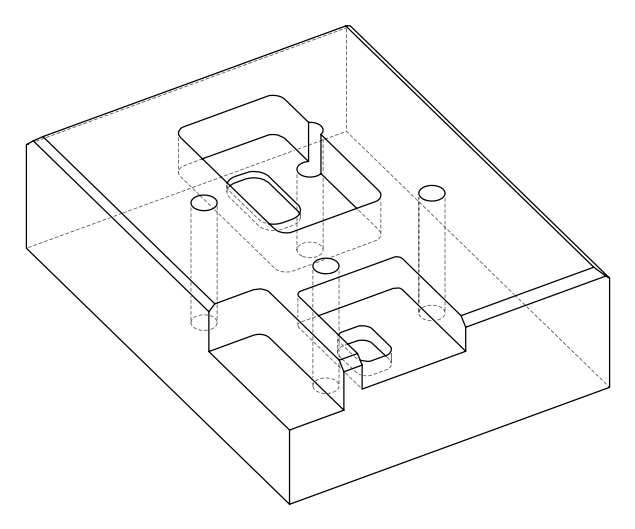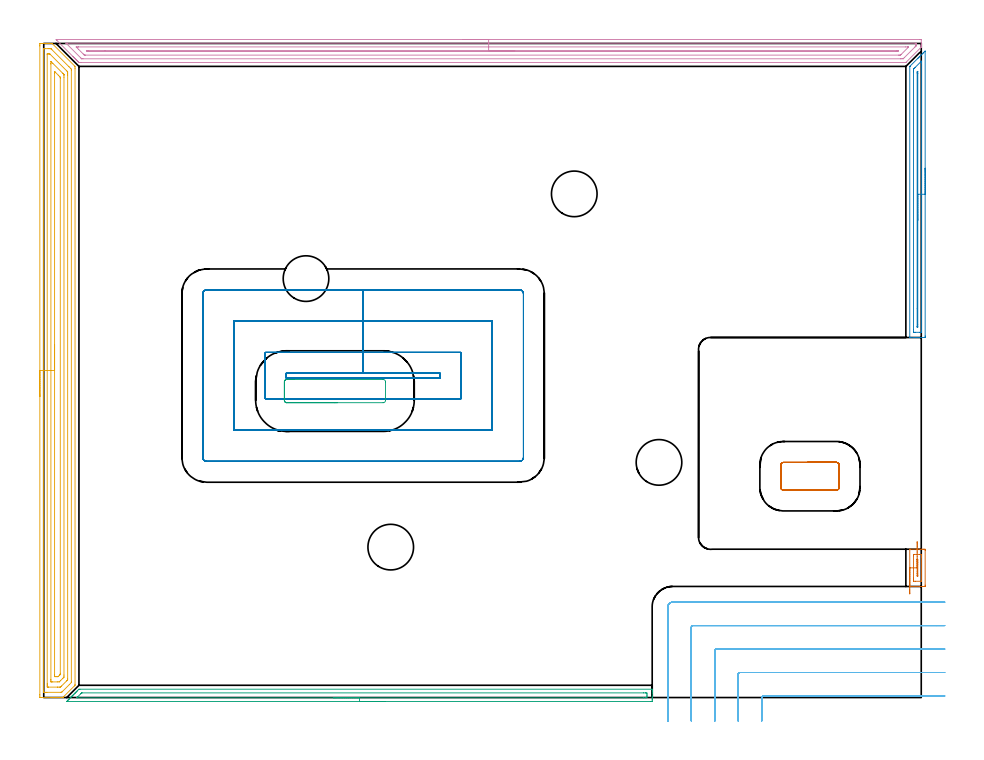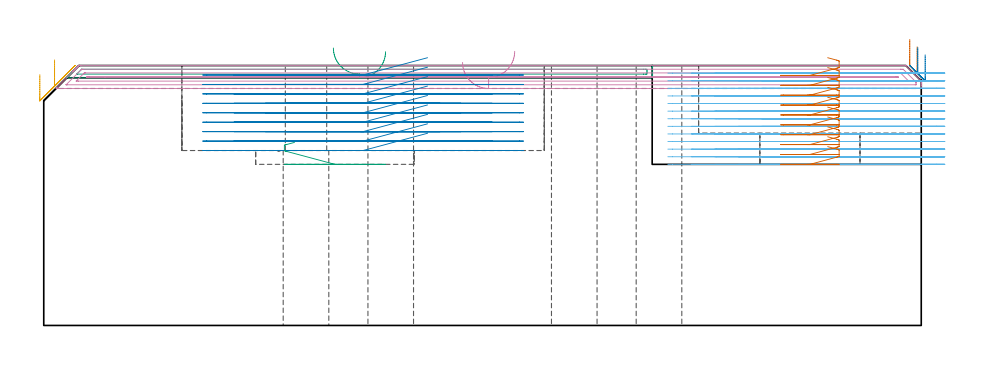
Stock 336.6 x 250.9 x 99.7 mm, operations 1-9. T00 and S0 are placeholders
(PLAN: 26 operations, 17 tool changes, 117.3 min)
(1 AREA_MILL | FG_CHAMFER_SURFACE | UGT0205_001 | 0.49 min | 382 mm3)
(2 AREA_MILL_1 | FG_CHAMFER_SURFACE_1 | UGT0205_001 | 2.72 min | 2026 mm3)
(3 AREA_MILL_2 | FG_CHAMFER_SURFACE_2 | UGT0205_001 | 3.74 min | 2549 mm3)
(4 AREA_MILL_3 | FG_CHAMFER_SURFACE_3 | UGT0205_001 | 10.58 min | 12891 mm3)
(5 AREA_MILL_4 | FG_CHAMFER_SURFACE_4 | UGT0205_001 | 10.17 min | 22418 mm3)
(6 MILL_CORNER_NOTCH_RECTANGULAR | CORNER_NOTCH_RECTANGULAR | NXT0201_011 | Follow Part, ap 3, ae 75% | 16.78 min | 166056 mm3)
(7 MILL_RECTANGULAR_POCKET | POCKET_RECTANGULAR_STRAIGHT | NXT0201_012 | Follow Part, ap 4, ae 75% | 2.37 min | 36091 mm3)
(8 MILL_RECTANGULAR_POCKET_1 | POCKET_RECTANGULAR_STRAIGHT_1 | NXT0201_012 | Follow Part, ap 4, ae 75% | 18.9 min | 368152 mm3)
(9 MILL_RECTANGULAR_POCKET_2 | POCKET_RECTANGULAR_STRAIGHT_2 | UGT0201_105 | Follow Part, ap 5.5, ae 75% | 0.33 min | 9317 mm3)
(10 MILL_SLOT | SLOT_PARTIAL_RECTANGULAR | NXT0201_009 | Follow Part, ap 2, ae 75% | 47.12 min | 154656 mm3)
(11 SPOT_DRILL | STEP1HOLE | NXT0321_9005460120000 | 0.05 min | 165 mm3)
(12 SPOT_DRILL_1 | STEP1HOLE_1 | NXT0321_9005460120000 | 0.05 min | 189 mm3)
(13 SPOT_DRILL_2 | STEP1HOLE_2 | NXT0321_9005460120000 | 0.05 min | 133 mm3)
(14 SPOT_DRILL_3 | STEP1HOLE_3 | NXT0321_9005460120000 | 0.05 min | 37 mm3)
(15 DRILL_BLIND_HOLE_INTO_CENTER | STEP1HOLE | UGT0301_191 | 0.05 min | 265 mm3)
(16 GUN_DRILL_THROUGH_HOLE | STEP1HOLE | UGT0307_003 | 0.5 min | 3477 mm3)
(17 SPADE_DRILL_TO_ENLARGE_THROUGH_HOLE | STEP1HOLE | UGT0306_008 | 0.43 min | 20030 mm3)
(18 DRILL_BLIND_HOLE_INTO_CENTER_1 | STEP1HOLE_1 | UGT0301_191 | 0.05 min | 264 mm3)
(19 GUN_DRILL_THROUGH_HOLE_1 | STEP1HOLE_1 | UGT0307_003 | 0.5 min | 3454 mm3)
(20 SPADE_DRILL_TO_ENLARGE_THROUGH_HOLE_1 | STEP1HOLE_1 | UGT0306_008 | 0.43 min | 20049 mm3)
(21 DRILL_BLIND_HOLE_INTO_CENTER_2 | STEP1HOLE_2 | UGT0301_191 | 0.05 min | 276 mm3)
(22 GUN_DRILL_THROUGH_HOLE_2 | STEP1HOLE_2 | UGT0307_003 | 0.5 min | 3478 mm3)
(23 SPADE_DRILL_TO_ENLARGE_THROUGH_HOLE_2 | STEP1HOLE_2 | UGT0306_008 | 0.43 min | 20002 mm3)
(24 DRILL_BLIND_HOLE_INTO_CENTER_3 | STEP1HOLE_3 | UGT0301_191 | 0.05 min | 0 mm3)
(25 GUN_DRILL_THROUGH_HOLE_3 | STEP1HOLE_3 | UGT0307_003 | 0.5 min | 2575 mm3)
(26 SPADE_DRILL_TO_ENLARGE_THROUGH_HOLE_3 | STEP1HOLE_3 | UGT0306_008 | 0.43 min | 15399 mm3)
(TOOL UGT0205_001 | Chamfer Mill 20 x 3 x 45 deg. | D20 FL50 Z2)
(TOOL NXT0201_011 | ENDMILL 12mm [2P460-1200-NA 1630] | D12 FL38 Z6)
(TOOL NXT0201_012 | ENDMILL 16mm [2P460-1600-NA 1630] | D16 FL38 Z6)
(TOOL UGT0201_105 | End Mill 22 mm | D22 FL25 Z2)
(TOOL NXT0201_009 | ENDMILL 8mm [2P460-0800-NA 1630] | D8 FL26 Z6)
(TOOL NXT0321_9005460120000 | NC Spot Drill, 142deg, 12mm, Carbide, Uncoated | D12 PA142 FL30 Z2)
(TOOL UGT0301_191 | Twist Drill 7.1 mm | D7.1 PA118 FL66 Z2)
(TOOL UGT0307_003 | Gun Drill 7 mm | D7 PA130 FL24 Z1)
(TOOL UGT0306_008 | Spade Drill 17.5mm | D17.5 PA132 FL10 Z2)
(OP 1 AREA_MILL)
G17 G21 G94 G90
T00 M6
G54
G17 G0 G90 X332.2 Y39.75 S1061 M3
G43 Z109.7 H0
G94 G1 Y39.788 Z108.828 F250.
Y39.902 Z107.963
Y40.091 Z107.112
Y40.353 Z106.28
Y40.687 Z105.474
Y41.09 Z104.7
Y41.558 Z103.964
Y42.09 Z103.272
Y42.679 Z102.629
Y43.322 Z102.039
Y44.014 Z101.508
Y44.75 Z101.04
Y45.524 Z100.637
Y46.33 Z100.303
Y47.162 Z100.041
Y48.014 Z99.852
Y48.878 Z99.738
Y49.75 Z99.7
Y56.834
X332.204 Y56.89 Z99.691
X332.298 Y56.9 Z99.6
X336.153 Z95.746
X336.896 Z94.998
X337.397 Z94.497
X337.769 Y56.896 Z94.126
X338.091 Y56.89 Z93.804
X338.096 Y56.723 Z93.801
X338.099 Y56.391
Y43.109
X338.096 Y42.777
X338.091 Y42.61 Z93.804
X337.769 Y42.6 Z94.126
X337.397 Z94.497
X336.896 Z94.998
X336.152 Z95.746
X336.023 Z95.875
X332.298 Z99.6
X332.204 Y42.61 Z99.691
X332.2 Y42.666 Z99.7
Y49.75
X333.614 Z98.286
Y54.407
X333.615 Y54.62 Z98.285
X333.616 Y54.788 Z98.284
X333.619 Y54.871 Z98.281
X333.62 Y54.885 Z98.28
X333.648 Y54.89 Z98.252
X333.726 Y54.894 Z98.174
X334.002 Y54.899 Z97.898
X336.023 Y54.9 Z95.877
X336.623 Y54.897 Z95.277
X336.664 Y54.89 Z95.236
X336.679 Y54.885 Z95.221
X336.681 Y54.838 Z95.219
X336.684 Y54.62 Z95.216
X336.686 Y53.948 Z95.214
Y53.735
X336.685 Y44.88 Z95.215
X336.684 Y44.712 Z95.216
X336.681 Y44.629 Z95.219
X336.68 Y44.615 Z95.22
X336.652 Y44.61 Z95.248
X336.574 Y44.606 Z95.326
X336.298 Y44.601 Z95.602
X334.277 Z97.623
X333.677 Y44.603 Z98.223
X333.636 Y44.61 Z98.264
X333.621 Y44.615 Z98.279
X333.619 Y44.662 Z98.281
X333.616 Y44.88 Z98.284
X333.614 Y45.552 Z98.286
Y45.765
Y49.75
X335.028 Z96.872
X335.029 Y52.087 Z96.871
X335.031 Y52.849 Z96.869
X335.033 Y52.879 Z96.867
X335.034 Y52.887 Z96.866
X335.051 Y52.891 Z96.849
X335.102 Y52.898 Z96.798
X335.15 Y52.897 Z96.75
X335.199 Y52.892 Z96.701
X335.265 Y52.881 Z96.635
X335.267 Y52.849 Z96.633
X335.269 Y52.728 Z96.631
X335.271 Y51.964 Z96.629
X335.272 Y51.841 Z96.628
Y51.078
X335.271 Y47.413 Z96.629
X335.269 Y46.651 Z96.631
X335.267 Y46.621 Z96.633
X335.266 Y46.613 Z96.634
X335.249 Y46.609 Z96.651
X335.198 Y46.602 Z96.702
X335.15 Y46.603 Z96.75
X335.101 Y46.608 Z96.799
X335.035 Y46.619 Z96.865
X335.033 Y46.651 Z96.867
X335.031 Y46.772 Z96.869
X335.029 Y47.536 Z96.871
X335.028 Y47.659 Z96.872
Y48.422
Y49.75
X335.029 Y50.622 Z96.91
Y51.486 Z97.023
Y52.338 Z97.212
Y53.17 Z97.475
Y53.976 Z97.808
Y54.75 Z98.211
Y55.486 Z98.68
Y56.178 Z99.211
Y56.821 Z99.8
Y57.41 Z100.443
Y57.942 Z101.136
Y58.41 Z101.871
Y58.813 Z102.645
Y59.147 Z103.451
Y59.409 Z104.283
Y59.598 Z105.135
Y59.712 Z106.
Y59.75 Z106.871
G0 Z109.7
M5
M2
(OP 2 AREA_MILL_1)
G17 G21 G94 G90
T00 M6
G54
G17 G0 G90 X338.1 Y203.05 S1061 M3
G43 Z109.7 H0
Z103.8
G94 G1 Y203.012 Z102.928 F250.
Y202.898 Z102.064
Y202.709 Z101.212
Y202.447 Z100.38
Y202.113 Z99.574
Y201.71 Z98.8
Y201.241 Z98.064
Y200.71 Z97.372
Y200.121 Z96.729
Y199.478 Z96.14
Y198.786 Z95.609
Y198.05 Z95.14
Y197.276 Z94.737
Y196.47 Z94.403
Y195.638 Z94.141
Y194.786 Z93.952
Y193.922 Z93.838
Y193.05 Z93.8
Y138.688
X338.097 Y138.352
X338.092 Y138.11 Z93.804
X337.769 Y138.1 Z94.127
X336.023 Z95.871
X335.428 Z96.469
X335.15 Z96.747
X334.555 Z97.341
X334.277 Z97.619
X333.72 Z98.179
X332.411 Z99.488
X332.305 Z99.587
X332.203 Y138.11 Z99.688
X332.2 Y138.242 Z99.7
X332.205 Y242.058 Z99.695
X332.215 Y242.085 Z99.685
X332.23 Y242.11 Z99.669
X332.271 Y242.161 Z99.629
X335.15 Y245.047 Z96.746
X335.288 Y245.184 Z96.61
X335.445 Y245.342 Z96.453
X335.586 Y245.484 Z96.309
X335.733 Y245.63 Z96.165
X335.874 Y245.771 Z96.024
X336.023 Y245.921 Z95.872
X336.178 Y246.075 Z95.72
X336.302 Y246.2 Z95.596
X336.459 Y246.359 Z95.436
X336.972 Y246.87 Z94.928
X337.216 Y247.115 Z94.682
X337.332 Y247.233 Z94.564
X337.897 Y247.796 Z94.003
X338.093 Y247.982 Z93.805
X338.097 Y247.933 Z93.803
X338.1 Y247.773 Z93.8
Y193.05
X336.686 Z95.214
X336.685 Y140.685 Z95.215
X336.684 Y140.47 Z95.216
X336.68 Y140.133 Z95.22
X336.679 Y140.118 Z95.221
X336.666 Y140.11 Z95.234
X336.603 Y140.105 Z95.297
X336.506 Y140.102 Z95.394
X336.385 Y140.1 Z95.515
X336.023 Z95.877
X334.277 Z97.623
X333.766 Y140.101 Z98.134
X333.654 Y140.105 Z98.246
X333.633 Y140.109 Z98.267
X333.621 Y140.115 Z98.279
X333.62 Y140.138 Z98.28
X333.616 Y140.254 Z98.284
X333.615 Y140.47 Z98.285
X333.614 Y141.147 Z98.286
X333.619 Y240.063 Z98.281
X333.62 Y240.283 Z98.28
X333.626 Y240.948 Z98.274
X333.629 Y241.058 Z98.271
X333.737 Y241.174 Z98.163
X334.008 Y241.449 Z97.892
X334.277 Y241.719 Z97.623
X336.402 Y243.847 Z95.498
X336.492 Y243.935 Z95.408
X336.656 Y244.092 Z95.244
X336.679 Y244.112 Z95.221
X336.681 Y244.066 Z95.219
X336.684 Y243.847 Z95.216
X336.685 Y243.644 Z95.215
X336.686 Y243.171 Z95.214
Y193.05
X335.272 Z96.628
X335.271 Y143.02 Z96.629
X335.267 Y142.252 Z96.633
X335.266 Y142.134 Z96.634
X335.257 Y142.11 Z96.643
X335.224 Y142.106 Z96.676
X335.15 Y142.102 Z96.75
X335.1 Y142.103 Z96.8
X335.061 Y142.106 Z96.839
X335.04 Y142.109 Z96.86
X335.036 Y142.13 Z96.864
X335.032 Y142.252 Z96.868
X335.03 Y142.375 Z96.87
X335.029 Y149.159 Z96.871
X335.033 Y239.511 Z96.867
X335.034 Y239.63 Z96.866
X335.037 Y239.869 Z96.863
X335.041 Y240.021 Z96.859
X335.071 Y240.055 Z96.829
X335.15 Y240.135 Z96.75
X335.225 Y240.206 Z96.675
X335.265 Y240.181 Z96.635
X335.267 Y240.163 Z96.633
X335.271 Y239.392 Z96.629
Y239.268
X335.272 Y193.05 Z96.628
Y192.178 Z96.667
Y191.313 Z96.78
Y190.462 Z96.969
Y189.63 Z97.232
Y188.824 Z97.565
Y188.05 Z97.968
Y187.314 Z98.437
Y186.622 Z98.968
Y185.979 Z99.557
Y185.39 Z100.201
Y184.858 Z100.893
Y184.39 Z101.628
Y183.987 Z102.402
Y183.653 Z103.208
Y183.391 Z104.04
Y183.202 Z104.892
Y183.088 Z105.757
Y183.05 Z106.628
G0 Z109.7
M5
M2
(OP 3 AREA_MILL_2)
G17 G21 G94 G90
T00 M6
G54
G17 G0 G90 X131.1 Y-1.5 S1061 M3
G43 Z109.7 H0
Z105.
G94 G1 X131.062 Z104.128 F250.
X130.948 Z103.263
X130.759 Z102.412
X130.497 Z101.58
X130.163 Z100.774
X129.76 Z100.
X129.291 Z99.264
X128.76 Z98.572
X128.171 Z97.929
X127.528 Z97.34
X126.836 Z96.808
X126.1 Z96.34
X125.326 Z95.937
X124.52 Z95.603
X123.688 Z95.341
X122.836 Z95.152
X121.972 Z95.038
X121.1 Z95.
X9.038
X8.824 Y-1.494 Z95.003
X8.818 Y-1.493 Z95.004
X8.824 Y-1.475 Z95.022
X9.224 Y-1.076 Z95.424
X9.369 Y-0.93 Z95.567
X9.419 Y-0.88 Z95.619
X9.616 Y-0.684 Z95.815
X9.665 Y-0.633 Z95.864
X9.717 Y-0.582 Z95.917
X9.911 Y-0.388 Z96.111
X9.962 Y-0.337 Z96.16
X10.015 Y-0.285 Z96.214
X10.207 Y-0.093 Z96.406
X10.259 Y-0.04 Z96.457
X10.313 Y0.013 Z96.512
X10.502 Y0.203 Z96.702
X10.555 Y0.257 Z96.753
X10.611 Y0.311 Z96.81
X10.798 Y0.498 Z96.997
X10.852 Y0.553 Z97.05
X10.908 Y0.609 Z97.108
X11.093 Y0.794 Z97.293
X11.148 Y0.85 Z97.347
X11.206 Y0.907 Z97.406
X11.389 Y1.089 Z97.588
X11.445 Y1.147 Z97.643
X11.504 Y1.205 Z97.704
X11.684 Y1.385 Z97.884
X11.742 Y1.443 Z97.94
X11.802 Y1.502 Z98.001
X11.98 Y1.68 Z98.179
X12.038 Y1.74 Z98.237
X12.1 Y1.8 Z98.299
X12.275 Y1.976 Z98.475
X12.335 Y2.037 Z98.533
X12.397 Y2.098 Z98.597
X12.571 Y2.271 Z98.77
X12.632 Y2.333 Z98.83
X12.695 Y2.396 Z98.895
X12.866 Y2.567 Z99.066
X12.928 Y2.63 Z99.126
X13.426 Y3.126 Z99.625
X13.496 Y3.194 Z99.692
X13.887 Y3.2 Z99.7
X233.227
X233.39 Y3.197 Z99.688
X233.393 Y3.154 Z99.645
X233.4 Y2.759 Z99.259
Y2.428 Z98.927
Y1.74 Z98.235
Y0.506 Z97.003
Y-0.04 Z96.455
Y-0.657 Z95.839
X233.398 Y-0.93 Z95.566
X233.392 Y-1.491 Z95.005
X233.346 Y-1.493 Z95.003
X232.781 Y-1.5 Z95.
X121.1
Y-0.086 Z96.414
X12.947 Y-0.085 Z96.415
X12.855 Y-0.083 Z96.417
X12.688 Y-0.079 Z96.421
X12.721 Y-0.04 Z96.46
X12.853 Y0.1 Z96.6
X12.993 Y0.243 Z96.743
X14.189 Y1.439 Z97.939
X14.493 Y1.74 Z98.24
X14.526 Y1.769 Z98.269
X14.54 Y1.779 Z98.279
X14.596 Y1.782 Z98.282
X14.688 Y1.785 Z98.285
X230.1 Y1.786 Z98.286
X230.951 Y1.783 Z98.283
X230.994 Y1.78 Z98.28
X231.39 Y1.74 Z98.24
X231.397 Y1.338 Z97.838
X231.398 Y0.85 Z97.35
X231.397 Y0.448 Z96.948
X231.39 Y-0.04 Z96.46
X231.034 Y-0.08 Z96.42
X230.994 Y-0.082 Z96.418
X230.146 Y-0.086 Z96.414
X230.1
X121.1
X120.228 Z96.452
X119.363 Z96.566
X118.512 Z96.755
X117.68 Z97.017
X116.874 Z97.351
X116.1 Z97.754
X115.364 Z98.223
X114.672 Z98.754
X114.029 Z99.343
X113.44 Z99.986
X112.908 Z100.678
X112.44 Z101.414
X112.037 Z102.188
X111.703 Z102.994
X111.441 Z103.826
X111.252 Z104.678
X111.138 Z105.543
X111.1 Z106.414
G0 Z109.7
M5
M2
(OP 4 AREA_MILL_3)
G17 G21 G94 G90
T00 M6
G54
G17 G0 G90 X160.65 Y252.4 S1061 M3
G43 Z109.7 H0
Z100.9
G94 G1 X160.688 Z100.028 F250.
X160.802 Z99.164
X160.991 Z98.312
X161.253 Z97.48
X161.587 Z96.674
X161.99 Z95.9
X162.458 Z95.164
X162.99 Z94.472
X163.579 Z93.829
X164.222 Z93.24
X164.914 Z92.708
X165.65 Z92.24
X166.424 Z91.837
X167.23 Z91.503
X168.062 Z91.241
X168.913 Z91.052
X169.778 Z90.938
X170.65 Z90.9
X335.978
X336.203 Y252.398 Z90.902
X336.597 Y252.391 Z90.905
X336.6 Y252.308 Z90.99
Y251.082 Z92.214
Y250.39 Z92.91
Y250.012 Z93.287
Y249.666 Z93.627
X336.598 Y249.557 Z93.735
X336.59 Y249.498 Z93.794
X336.434 Y249.333 Z93.966
X336.428 Y249.328 Z93.972
X330.766 Y243.666 Z99.631
X330.695 Y243.604 Z99.69
X330.616 Y243.6 Z99.7
X14.259
X13.496 Y243.605 Z99.69
X13.454 Y243.644 Z99.651
X13.365 Y243.734 Z99.564
X13.202 Y243.897 Z99.4
X13.06 Y244.038 Z99.258
X12.919 Y244.18 Z99.117
X12.766 Y244.333 Z98.964
X12.62 Y244.478 Z98.817
X12.472 Y244.627 Z98.671
X12.332 Y244.767 Z98.53
X12.179 Y244.918 Z98.377
X12.025 Y245.074 Z98.224
X11.898 Y245.201 Z98.097
X11.739 Y245.359 Z97.936
X11.578 Y245.521 Z97.777
X11.464 Y245.635 Z97.663
X11.299 Y245.799 Z97.496
X11.131 Y245.968 Z97.33
X5.059 Y252.041 Z91.259
X4.876 Y252.226 Z91.073
X4.719 Y252.393 Z90.906
X4.876 Y252.4 Z90.9
X170.65
Y250.986 Z92.314
X334.288 Y250.985 Z92.315
X334.562 Y250.98 Z92.32
X334.588 Y250.979 Z92.321
X334.593 Y250.959 Z92.341
X334.597 Y250.925 Z92.375
X334.599 Y250.893 Z92.407
X334.6 Y250.678 Z92.622
X334.596 Y250.201 Z93.099
X334.592 Y250. Z93.3
X334.59 Y249.951 Z93.349
X334.565 Y249.922 Z93.378
X334.522 Y249.875 Z93.425
X334.19 Y249.54 Z93.76
X334.08 Y249.429 Z93.871
X330.088 Y245.439 Z97.861
X329.722 Y245.077 Z98.223
X329.665 Y245.026 Z98.274
X329.618 Y245.021 Z98.279
X328.828 Y245.015 Z98.285
X328.731 Y245.014 Z98.286
X15.055 Y245.015 Z98.285
X14.657 Y245.019 Z98.281
X14.559 Y245.021 Z98.279
X14.537 Y245.025 Z98.275
X14.5 Y245.057 Z98.243
X14.434 Y245.119 Z98.181
X14.259 Y245.291 Z98.009
X8.661 Y250.889 Z92.411
X8.624 Y250.927 Z92.373
X8.587 Y250.969 Z92.331
X8.58 Y250.98 Z92.32
X8.581 Y250.981 Z92.319
X8.614 Y250.983 Z92.317
X8.897 Y250.985 Z92.315
X8.994 Y250.986 Z92.314
X170.65
Y249.572 Z93.728
X330.616 Y249.571 Z93.729
X331.256 Y249.57 Z93.73
X331.509 Y249.568 Z93.732
X331.745 Y249.564 Z93.736
X331.521 Y249.321 Z93.979
X331.509 Y249.308 Z93.992
X328.854 Y246.653 Z96.647
X328.828 Y246.628 Z96.672
X328.654 Y246.463 Z96.837
X328.623 Y246.435 Z96.865
X328.588 Y246.433 Z96.867
X328.509 Y246.431 Z96.869
X328.189 Y246.429 Z96.871
X327.935 Y246.428 Z96.872
X16.046 Y246.429 Z96.871
X15.792 Y246.432 Z96.868
X15.623 Y246.435 Z96.865
X15.572 Y246.439 Z96.861
X15.549 Y246.458 Z96.842
X15.502 Y246.501 Z96.799
X15.32 Y246.679 Z96.621
X15.153 Y246.846 Z96.454
X13.365 Y248.634 Z94.666
X12.679 Y249.321 Z93.979
X12.472 Y249.531 Z93.769
X12.443 Y249.567 Z93.733
X12.472 Y249.569 Z93.731
X13.111 Y249.571 Z93.729
X13.365 Y249.572
X170.65 Z93.728
Y248.157 Z95.143
X327.328
X327.63 Y248.156 Z95.144
X327.795 Y248.153 Z95.147
X327.889 Y248.149 Z95.151
X327.837 Y248.093 Z95.207
X327.753 Y248.007 Z95.293
X327.615 Y247.875 Z95.425
X327.573 Y247.85 Z95.45
X327.506 Y247.847 Z95.453
X327.36 Y247.844 Z95.456
X327.041 Y247.843 Z95.457
X326.754
X17.546
X17.227 Y247.844 Z95.456
X16.94 Y247.846 Z95.454
X16.646 Y247.85 Z95.45
X16.479 Y247.982 Z95.318
X16.341 Y248.15 Z95.15
X16.621 Y248.154 Z95.146
X16.94 Y248.156 Z95.144
X23.475 Y248.157 Z95.143
X170.65
X171.522 Z95.181
X172.386 Z95.295
X173.238 Z95.483
X174.07 Z95.746
X174.876 Z96.08
X175.65 Z96.482
X176.386 Z96.951
X177.078 Z97.482
X177.721 Z98.072
X178.31 Z98.715
X178.841 Z99.407
X179.31 Z100.143
X179.713 Z100.916
X180.047 Z101.722
X180.309 Z102.554
X180.498 Z103.406
X180.612 Z104.271
X180.65 Z105.143
G0 Z109.7
M5
M2
(OP 5 AREA_MILL_4)
G17 G21 G94 G90
T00 M6
G54
G17 G0 G90 X-1.5 Y115.45 S1061 M3
G43 Z109.7 H0
Z96.2
G94 G1 Y115.488 Z95.328 F250.
Y115.602 Z94.463
Y115.791 Z93.612
Y116.053 Z92.78
Y116.387 Z91.974
Y116.79 Z91.2
Y117.258 Z90.464
Y117.79 Z89.772
Y118.379 Z89.129
Y119.022 Z88.54
Y119.714 Z88.008
Y120.45 Z87.54
Y121.224 Z87.137
Y122.03 Z86.803
Y122.862 Z86.541
Y123.714 Z86.352
Y124.578 Z86.238
Y125.45 Z86.2
Y249.951
X-1.499 Y250.303 Z86.201
X-1.493 Y250.836 Z86.203
X-1.491 Y250.892 Z86.205
X-0.963 Y250.9 Z86.732
X-0.669 Z87.026
X-0.075 Z87.618
X0.512 Z88.209
X0.812 Z88.508
X1.4 Z89.096
X1.7 Z89.395
X2.299 Z89.998
X3.103 Z90.802
X3.177 Y250.899 Z90.874
X3.199 Y250.89 Z90.896
X3.228 Y250.873 Z90.925
X11.916 Y242.184 Z99.614
X11.996 Y242.095 Z99.689
X12. Y241.385 Z99.7
Y5.049
X12.005 Y4.712 Z99.694
X11.919 Y4.621 Z99.616
X11.765 Y4.465 Z99.465
X7.6 Y0.299 Z95.299
X7.469 Y0.167 Z95.165
X7.303 Y0.002 Z95.001
X7.3 Y0. Z94.998
X7.247 Z94.947
X7.022 Z94.722
X6.138 Z93.837
X5.849 Z93.549
X5.25 Z92.946
X4.95 Z92.647
X4.362 Z92.059
X4.063 Z91.76
X3.475 Z91.169
X2.881 Z90.577
X-0.963 Y0.001 Z86.734
X-1.193 Y0.003 Z86.504
X-1.491 Y0.008 Z86.206
X-1.494 Y0.063 Z86.203
X-1.499 Y0.596 Z86.201
X-1.5 Y1.136 Z86.2
Y125.45
X-0.086 Z87.614
Y248.53
X-0.075 Y248.89 Z87.625
X0.436 Y248.898 Z88.136
X1.7 Y248.9 Z89.4
X2.21 Y248.899 Z89.91
X2.587 Y248.894 Z90.287
X2.713 Y248.89 Z90.413
X2.754 Y248.884 Z90.454
X2.788 Y248.855 Z90.488
X2.857 Y248.789 Z90.557
X3.13 Y248.52 Z90.83
X9.688 Y241.962 Z97.388
X10.261 Y241.385 Z97.961
X10.575 Y241.063 Z98.275
X10.586 Y240.483 Z98.286
X10.585 Y5.938 Z98.285
X10.575 Y5.737 Z98.275
X9.797 Y4.946 Z97.497
X7.231 Y2.38 Z94.931
X7.127 Y2.278 Z94.827
X7.025 Y2.178 Z94.725
X6.885 Y2.046 Z94.585
X6.832 Y2.01 Z94.532
X6.77 Y2.007 Z94.47
X6.514 Y2.001 Z94.214
X1.19 Y2. Z88.89
X0.812 Y2.001 Z88.512
X0.3 Y2.003 Z88.
X-0.075 Y2.01 Z87.625
X-0.085 Y2.38 Z87.615
X-0.086 Y2.39 Z87.614
Y125.45
X1.328 Z89.028
X1.329 Y246.736 Z89.029
X1.33 Y246.829 Z89.03
X1.333 Y246.875 Z89.033
X1.334 Y246.89 Z89.034
X1.374 Y246.892 Z89.074
X1.538 Y246.899 Z89.238
X1.7 Z89.4
X1.863 Y246.898 Z89.563
X2.188 Y246.893 Z89.888
X2.28 Y246.89 Z89.98
X2.318 Y246.871 Z90.018
X2.366 Y246.827 Z90.066
X2.464 Y246.736 Z90.164
X8.8 Y240.401 Z96.5
X8.999 Y240.201 Z96.699
X9.097 Y240.099 Z96.797
X9.144 Y240.045 Z96.844
X9.164 Y240.02 Z96.864
X9.166 Y239.974 Z96.866
X9.17 Y239.602 Z96.87
X9.171 Y239.229 Z96.871
Y238.71
Y7.358
X9.169 Y6.839 Z96.869
X9.166 Y6.794 Z96.866
X9.164 Y6.775 Z96.864
X9.149 Y6.756 Z96.849
X9.092 Y6.694 Z96.792
X9.019 Y6.619 Z96.719
X8.8 Y6.399 Z96.5
X6.795 Y4.395 Z94.495
X6.561 Y4.164 Z94.261
X6.419 Y4.03 Z94.119
X6.292 Y4.009 Z93.992
X6.138 Y4.005 Z93.838
X5.413 Y4. Z93.113
X5.25 Z92.95
X1.863 Z89.563
X1.7 Y4.001 Z89.4
X1.537 Y4.002 Z89.237
X1.428 Y4.006 Z89.128
X1.346 Y4.01 Z89.046
X1.335 Y4.042 Z89.035
X1.333 Y4.164 Z89.033
X1.33 Y4.535 Z89.03
X1.329 Y5.056 Z89.029
X1.328 Y5.429 Z89.028
Y125.45
X2.743 Z90.443
Y243.013
X2.744 Y243.169 Z90.444
X2.749 Y243.898 Z90.449
X2.755 Y243.985 Z90.455
X3.475 Y243.277 Z91.175
X7.275 Y239.475 Z94.975
X7.529 Y239.216 Z95.229
X7.7 Y239.04 Z95.4
X7.751 Y238.976 Z95.451
X7.752 Y238.957 Z95.452
X7.756 Y238.868 Z95.456
X7.757 Y238.71 Z95.457
Y237.974
Y8.623
X7.752 Y7.892 Z95.452
X7.75 Y7.814 Z95.45
X7.676 Y7.731 Z95.376
X7.352 Y7.402 Z95.052
X6.463 Y6.512 Z94.163
X6.138 Y6.189 Z93.838
X6.015 Y6.071 Z93.715
X5.965 Y6.025 Z93.665
X5.876 Y6.01 Z93.576
X5.198 Y6. Z92.898
X3.422 Z91.122
X3.038 Y6.003 Z90.738
X2.846 Y6.007 Z90.546
X2.756 Y6.01 Z90.456
X2.75 Y6.072 Z90.45
X2.744 Y6.682 Z90.444
X2.743 Y6.839 Z90.443
Y125.45
X4.157 Z91.857
Y239.602
X4.158 Y239.807 Z91.858
X4.163 Y240.014 Z91.863
X4.168 Y240.123 Z91.868
X4.248 Y240.047 Z91.948
X4.362 Y239.938 Z92.062
X5.592 Y238.71 Z93.292
X6.138 Y238.159 Z93.838
X6.306 Y237.984 Z94.006
X6.336 Y237.938 Z94.036
X6.34 Y237.887 Z94.04
X6.342 Y237.818 Z94.042
X6.343 Y237.612 Z94.043
Y9.308
X6.342 Y9.102 Z94.042
X6.339 Y8.964 Z94.039
X6.336 Y8.858 Z94.036
X6.308 Y8.818 Z94.008
X6.138 Y8.636 Z93.838
X6.125 Y8.623 Z93.825
X5.683 Y8.188 Z93.383
X5.537 Y8.047 Z93.237
X5.481 Y8.01 Z93.181
X5.405 Y8.006 Z93.105
X5.25 Y8.002 Z92.95
X4.981 Y8.001 Z92.681
X4.362 Y8.009 Z92.062
X4.164 Y8.013 Z91.864
X4.159 Y8.416 Z91.859
X4.157 Y8.623 Z91.857
Y125.45
Y126.322 Z91.895
Y127.186 Z92.009
Y128.038 Z92.198
Y128.87 Z92.46
Y129.676 Z92.794
Y130.45 Z93.197
Y131.186 Z93.665
Y131.878 Z94.196
Y132.521 Z94.786
Y133.11 Z95.429
Y133.642 Z96.121
Y134.11 Z96.857
Y134.513 Z97.631
Y134.847 Z98.437
Y135.109 Z99.269
Y135.298 Z100.12
Y135.412 Z100.985
Y135.45 Z101.857
G0 Z109.7
M5
M2
(OP 6 MILL_CORNER_NOTCH_RECTANGULAR)
G17 G21 G94 G90
T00 M6
G54
G17 G0 G90 X345.6 Y0.6 S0 M3
G43 Z109.7 H1
Z96.785
G94 G1 X342.6 F250.
X275.996 F500.
G3 X275.4 Y0.004 R0.6
G1 Y-6.
Y-9. F250.
G0 Z109.7
X345.6 Y9.6
Z96.785
G1 X342.6
X266.996 F500.
G3 X266.4 Y9.004 R0.6
G1 Y-6.
Y-9. F250.
G0 Z109.7
X345.6 Y18.6
Z96.785
G1 X342.6
X257.996 F500.
G3 X257.4 Y18.004 R0.6
G1 Y-6.
Y-9. F250.
G0 Z109.7
X345.6 Y27.6
Z96.785
G1 X342.6
X248.997 F500.
G3 X248.4 Y27.003 R0.6
G1 Y-6.
Y-9. F250.
G0 Z109.7
X345.6 Y36.6
Z96.785
G1 X342.6
X241.2 F500.
G3 X239.4 Y34.8 R1.8
G1 Y-6.
Y-9. F250.
G0 Z109.7
X345.6 Y0.6
Z93.869
G1 X342.6
X275.996 F500.
G3 X275.4 Y0.004 R0.6
G1 Y-6.
Y-9. F250.
G0 Z109.7
X345.6 Y9.6
Z93.869
G1 X342.6
X266.996 F500.
G3 X266.4 Y9.004 R0.6
G1 Y-6.
Y-9. F250.
G0 Z109.7
X345.6 Y18.6
Z93.869
G1 X342.6
X257.996 F500.
G3 X257.4 Y18.004 R0.6
G1 Y-6.
Y-9. F250.
G0 Z109.7
X345.6 Y27.6
Z93.869
G1 X342.6
X248.997 F500.
G3 X248.4 Y27.003 R0.6
G1 Y-6.
Y-9. F250.
G0 Z109.7
X345.6 Y36.6
Z93.869
G1 X342.6
X241.2 F500.
G3 X239.4 Y34.8 R1.8
G1 Y-6.
Y-9. F250.
G0 Z109.7
X345.6 Y0.6
Z90.954
G1 X342.6
X275.996 F500.
G3 X275.4 Y0.004 R0.6
G1 Y-6.
Y-9. F250.
G0 Z109.7
X345.6 Y9.6
Z90.954
G1 X342.6
X266.996 F500.
G3 X266.4 Y9.004 R0.6
G1 Y-6.
Y-9. F250.
G0 Z109.7
X345.6 Y18.6
Z90.954
G1 X342.6
X257.996 F500.
G3 X257.4 Y18.004 R0.6
G1 Y-6.
Y-9. F250.
G0 Z109.7
X345.6 Y27.6
Z90.954
G1 X342.6
X248.997 F500.
G3 X248.4 Y27.003 R0.6
G1 Y-6.
Y-9. F250.
G0 Z109.7
X345.6 Y36.6
Z90.954
G1 X342.6
X241.2 F500.
G3 X239.4 Y34.8 R1.8
G1 Y-6.
Y-9. F250.
G0 Z109.7
X345.6 Y0.6
Z88.038
G1 X342.6
X275.996 F500.
G3 X275.4 Y0.004 R0.6
G1 Y-6.
Y-9. F250.
G0 Z109.7
X345.6 Y9.6
Z88.038
G1 X342.6
X266.996 F500.
G3 X266.4 Y9.004 R0.6
G1 Y-6.
Y-9. F250.
G0 Z109.7
X345.6 Y18.6
Z88.038
G1 X342.6
X257.996 F500.
G3 X257.4 Y18.004 R0.6
G1 Y-6.
Y-9. F250.
G0 Z109.7
X345.6 Y27.6
Z88.038
G1 X342.6
X248.997 F500.
G3 X248.4 Y27.003 R0.6
G1 Y-6.
Y-9. F250.
G0 Z109.7
X345.6 Y36.6
Z88.038
G1 X342.6
X241.2 F500.
G3 X239.4 Y34.8 R1.8
G1 Y-6.
Y-9. F250.
G0 Z109.7
X345.6 Y0.6
Z85.123
G1 X342.6
X275.996 F500.
G3 X275.4 Y0.004 R0.6
G1 Y-6.
Y-9. F250.
G0 Z109.7
X345.6 Y9.6
Z85.123
G1 X342.6
X266.996 F500.
G3 X266.4 Y9.004 R0.6
G1 Y-6.
Y-9. F250.
G0 Z109.7
X345.6 Y18.6
Z85.123
G1 X342.6
X257.996 F500.
G3 X257.4 Y18.004 R0.6
G1 Y-6.
Y-9. F250.
G0 Z109.7
X345.6 Y27.6
Z85.123
G1 X342.6
X248.997 F500.
G3 X248.4 Y27.003 R0.6
G1 Y-6.
Y-9. F250.
G0 Z109.7
X345.6 Y36.6
Z85.123
G1 X342.6
X241.2 F500.
G3 X239.4 Y34.8 R1.8
G1 Y-6.
Y-9. F250.
G0 Z109.7
X345.6 Y0.6
Z82.208
G1 X342.6
X275.996 F500.
G3 X275.4 Y0.004 R0.6
G1 Y-6.
Y-9. F250.
G0 Z109.7
X345.6 Y9.6
Z82.208
G1 X342.6
X266.996 F500.
G3 X266.4 Y9.004 R0.6
G1 Y-6.
Y-9. F250.
G0 Z109.7
X345.6 Y18.6
Z82.208
G1 X342.6
X257.996 F500.
G3 X257.4 Y18.004 R0.6
G1 Y-6.
Y-9. F250.
G0 Z109.7
X345.6 Y27.6
Z82.208
G1 X342.6
X248.997 F500.
G3 X248.4 Y27.003 R0.6
G1 Y-6.
Y-9. F250.
G0 Z109.7
X345.6 Y36.6
Z82.208
G1 X342.6
X241.2 F500.
G3 X239.4 Y34.8 R1.8
G1 Y-6.
Y-9. F250.
G0 Z109.7
X345.6 Y0.6
Z79.292
G1 X342.6
X275.996 F500.
G3 X275.4 Y0.004 R0.6
G1 Y-6.
Y-9. F250.
G0 Z109.7
X345.6 Y9.6
Z79.292
G1 X342.6
X266.996 F500.
G3 X266.4 Y9.004 R0.6
G1 Y-6.
Y-9. F250.
G0 Z109.7
X345.6 Y18.6
Z79.292
G1 X342.6
X257.996 F500.
G3 X257.4 Y18.004 R0.6
G1 Y-6.
Y-9. F250.
G0 Z109.7
X345.6 Y27.6
Z79.292
G1 X342.6
X248.997 F500.
G3 X248.4 Y27.003 R0.6
G1 Y-6.
Y-9. F250.
G0 Z109.7
X345.6 Y36.6
Z79.292
G1 X342.6
X241.2 F500.
G3 X239.4 Y34.8 R1.8
G1 Y-6.
Y-9. F250.
G0 Z109.7
X345.6 Y0.6
Z76.377
G1 X342.6
X275.996 F500.
G3 X275.4 Y0.004 R0.6
G1 Y-6.
Y-9. F250.
G0 Z109.7
X345.6 Y9.6
Z76.377
G1 X342.6
X266.996 F500.
G3 X266.4 Y9.004 R0.6
G1 Y-6.
Y-9. F250.
G0 Z109.7
X345.6 Y18.6
Z76.377
G1 X342.6
X257.996 F500.
G3 X257.4 Y18.004 R0.6
G1 Y-6.
Y-9. F250.
G0 Z109.7
X345.6 Y27.6
Z76.377
G1 X342.6
X248.997 F500.
G3 X248.4 Y27.003 R0.6
G1 Y-6.
Y-9. F250.
G0 Z109.7
X345.6 Y36.6
Z76.377
G1 X342.6
X241.2 F500.
G3 X239.4 Y34.8 R1.8
G1 Y-6.
Y-9. F250.
G0 Z109.7
X345.6 Y0.6
Z73.462
G1 X342.6
X275.996 F500.
G3 X275.4 Y0.004 R0.6
G1 Y-6.
Y-9. F250.
G0 Z109.7
X345.6 Y9.6
Z73.462
G1 X342.6
X266.996 F500.
G3 X266.4 Y9.004 R0.6
G1 Y-6.
Y-9. F250.
G0 Z109.7
X345.6 Y18.6
Z73.462
G1 X342.6
X257.996 F500.
G3 X257.4 Y18.004 R0.6
G1 Y-6.
Y-9. F250.
G0 Z109.7
X345.6 Y27.6
Z73.462
G1 X342.6
X248.997 F500.
G3 X248.4 Y27.003 R0.6
G1 Y-6.
Y-9. F250.
G0 Z109.7
X345.6 Y36.6
Z73.462
G1 X342.6
X241.2 F500.
G3 X239.4 Y34.8 R1.8
G1 Y-6.
Y-9. F250.
G0 Z109.7
X345.6 Y0.6
Z70.546
G1 X342.6
X275.996 F500.
G3 X275.4 Y0.004 R0.6
G1 Y-6.
Y-9. F250.
G0 Z109.7
X345.6 Y9.6
Z70.546
G1 X342.6
X266.996 F500.
G3 X266.4 Y9.004 R0.6
G1 Y-6.
Y-9. F250.
G0 Z109.7
X345.6 Y18.6
Z70.546
G1 X342.6
X257.996 F500.
G3 X257.4 Y18.004 R0.6
G1 Y-6.
Y-9. F250.
G0 Z109.7
X345.6 Y27.6
Z70.546
G1 X342.6
X248.997 F500.
G3 X248.4 Y27.003 R0.6
G1 Y-6.
Y-9. F250.
G0 Z109.7
X345.6 Y36.6
Z70.546
G1 X342.6
X241.2 F500.
G3 X239.4 Y34.8 R1.8
G1 Y-6.
Y-9. F250.
G0 Z109.7
X345.6 Y0.6
Z67.631
G1 X342.6
X275.996 F500.
G3 X275.4 Y0.004 R0.6
G1 Y-6.
Y-9. F250.
G0 Z109.7
X345.6 Y9.6
Z67.631
G1 X342.6
X266.996 F500.
G3 X266.4 Y9.004 R0.6
G1 Y-6.
Y-9. F250.
G0 Z109.7
X345.6 Y18.6
Z67.631
G1 X342.6
X257.996 F500.
G3 X257.4 Y18.004 R0.6
G1 Y-6.
Y-9. F250.
G0 Z109.7
X345.6 Y27.6
Z67.631
G1 X342.6
X248.997 F500.
G3 X248.4 Y27.003 R0.6
G1 Y-6.
Y-9. F250.
G0 Z109.7
X345.6 Y36.6
Z67.631
G1 X342.6
X241.2 F500.
G3 X239.4 Y34.8 R1.8
G1 Y-6.
Y-9. F250.
G0 Z109.7
X345.6 Y0.6
Z64.715
G1 X342.6
X275.996 F500.
G3 X275.4 Y0.004 R0.6
G1 Y-6.
Y-9. F250.
G0 Z109.7
X345.6 Y9.6
Z64.715
G1 X342.6
X266.996 F500.
G3 X266.4 Y9.004 R0.6
G1 Y-6.
Y-9. F250.
G0 Z109.7
X345.6 Y18.6
Z64.715
G1 X342.6
X257.996 F500.
G3 X257.4 Y18.004 R0.6
G1 Y-6.
Y-9. F250.
G0 Z109.7
X345.6 Y27.6
Z64.715
G1 X342.6
X248.997 F500.
G3 X248.4 Y27.003 R0.6
G1 Y-6.
Y-9. F250.
G0 Z109.7
X345.6 Y36.6
Z64.715
G1 X342.6
X241.2 F500.
G3 X239.4 Y34.8 R1.8
G1 Y-6.
Y-9. F250.
G0 Z109.7
X345.6 Y0.6
Z61.8
G1 X342.6
X275.996 F500.
G3 X275.4 Y0.004 R0.6
G1 Y-6.
Y-9. F250.
G0 Z109.7
X345.6 Y9.6
Z61.8
G1 X342.6
X266.996 F500.
G3 X266.4 Y9.004 R0.6
G1 Y-6.
Y-9. F250.
G0 Z109.7
X345.6 Y18.6
Z61.8
G1 X342.6
X257.996 F500.
G3 X257.4 Y18.004 R0.6
G1 Y-6.
Y-9. F250.
G0 Z109.7
X345.6 Y27.6
Z61.8
G1 X342.6
X248.997 F500.
G3 X248.4 Y27.003 R0.6
G1 Y-6.
Y-9. F250.
G0 Z109.7
X345.6 Y36.6
Z61.8
G1 X342.6
X241.2 F500.
G3 X239.4 Y34.8 R1.8
G1 Y-6.
Y-9. F250.
G0 Z109.7
M5
M2
(OP 7 MILL_RECTANGULAR_POCKET)
G17 G21 G94 G90
T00 M6
G54
G17 G0 G90 X300.707 Y79.6 S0 M3
G43 Z109.7 H1
Z102.7
G94 G1 X304.2 Z101.764 F250.
X304.467 Y79.664 Z101.69
X304.707 Y79.799 Z101.617
X304.901 Y79.993 Z101.543
X305.036 Y80.233 Z101.47
X305.1 Y80.5 Z101.396
Y89.3 Z99.038
X305.036 Y89.567 Z98.964
X304.901 Y89.807 Z98.891
X304.707 Y90.001 Z98.817
X304.467 Y90.136 Z98.743
X304.2 Y90.2 Z98.67
X293.9 Z95.91
X283.7 F500.
G3 X282.7 Y89.2 R1.
G1 Y80.6
G3 X283.7 Y79.6 R1.
G1 X304.1
G3 X305.1 Y80.6 R1.
G1 Y89.2
G3 X304.1 Y90.2 R1.
G1 X293.9
X292.9
G0 X300.707 Y79.6 Z98.91
G1 X304.2 Z97.974 F250.
X304.467 Y79.664 Z97.9
X304.707 Y79.799 Z97.827
X304.901 Y79.993 Z97.753
X305.036 Y80.233 Z97.68
X305.1 Y80.5 Z97.606
Y89.3 Z95.248
X305.036 Y89.567 Z95.174
X304.901 Y89.807 Z95.101
X304.707 Y90.001 Z95.027
X304.467 Y90.136 Z94.953
X304.2 Y90.2 Z94.88
X293.9 Z92.12
X283.7 F500.
G3 X282.7 Y89.2 R1.
G1 Y80.6
G3 X283.7 Y79.6 R1.
G1 X304.1
G3 X305.1 Y80.6 R1.
G1 Y89.2
G3 X304.1 Y90.2 R1.
G1 X293.9
X292.9
G0 X300.707 Y79.6 Z95.12
G1 X304.2 Z94.184 F250.
X304.467 Y79.664 Z94.11
X304.707 Y79.799 Z94.037
X304.901 Y79.993 Z93.963
X305.036 Y80.233 Z93.89
X305.1 Y80.5 Z93.816
Y89.3 Z91.458
X305.036 Y89.567 Z91.384
X304.901 Y89.807 Z91.311
X304.707 Y90.001 Z91.237
X304.467 Y90.136 Z91.163
X304.2 Y90.2 Z91.09
X293.9 Z88.33
X283.7 F500.
G3 X282.7 Y89.2 R1.
G1 Y80.6
G3 X283.7 Y79.6 R1.
G1 X304.1
G3 X305.1 Y80.6 R1.
G1 Y89.2
G3 X304.1 Y90.2 R1.
G1 X293.9
X292.9
G0 X300.707 Y79.6 Z91.33
G1 X304.2 Z90.394 F250.
X304.467 Y79.664 Z90.32
X304.707 Y79.799 Z90.247
X304.901 Y79.993 Z90.173
X305.036 Y80.233 Z90.1
X305.1 Y80.5 Z90.026
Y89.3 Z87.668
X305.036 Y89.567 Z87.594
X304.901 Y89.807 Z87.521
X304.707 Y90.001 Z87.447
X304.467 Y90.136 Z87.373
X304.2 Y90.2 Z87.3
X293.9 Z84.54
X283.7 F500.
G3 X282.7 Y89.2 R1.
G1 Y80.6
G3 X283.7 Y79.6 R1.
G1 X304.1
G3 X305.1 Y80.6 R1.
G1 Y89.2
G3 X304.1 Y90.2 R1.
G1 X293.9
X292.9
G0 X300.707 Y79.6 Z87.54
G1 X304.2 Z86.604 F250.
X304.467 Y79.664 Z86.53
X304.707 Y79.799 Z86.457
X304.901 Y79.993 Z86.383
X305.036 Y80.233 Z86.31
X305.1 Y80.5 Z86.236
Y89.3 Z83.878
X305.036 Y89.567 Z83.804
X304.901 Y89.807 Z83.731
X304.707 Y90.001 Z83.657
X304.467 Y90.136 Z83.583
X304.2 Y90.2 Z83.51
X293.9 Z80.75
X283.7 F500.
G3 X282.7 Y89.2 R1.
G1 Y80.6
G3 X283.7 Y79.6 R1.
G1 X304.1
G3 X305.1 Y80.6 R1.
G1 Y89.2
G3 X304.1 Y90.2 R1.
G1 X293.9
X292.9
G0 X300.707 Y79.6 Z83.75
G1 X304.2 Z82.814 F250.
X304.467 Y79.664 Z82.74
X304.707 Y79.799 Z82.667
X304.901 Y79.993 Z82.593
X305.036 Y80.233 Z82.52
X305.1 Y80.5 Z82.446
Y89.3 Z80.088
X305.036 Y89.567 Z80.014
X304.901 Y89.807 Z79.941
X304.707 Y90.001 Z79.867
X304.467 Y90.136 Z79.793
X304.2 Y90.2 Z79.72
X293.9 Z76.96
X283.7 F500.
G3 X282.7 Y89.2 R1.
G1 Y80.6
G3 X283.7 Y79.6 R1.
G1 X304.1
G3 X305.1 Y80.6 R1.
G1 Y89.2
G3 X304.1 Y90.2 R1.
G1 X293.9
X292.9
G0 X300.707 Y79.6 Z79.96
G1 X304.2 Z79.024 F250.
X304.467 Y79.664 Z78.95
X304.707 Y79.799 Z78.877
X304.901 Y79.993 Z78.803
X305.036 Y80.233 Z78.73
X305.1 Y80.5 Z78.656
Y89.3 Z76.298
X305.036 Y89.567 Z76.224
X304.901 Y89.807 Z76.151
X304.707 Y90.001 Z76.077
X304.467 Y90.136 Z76.003
X304.2 Y90.2 Z75.93
X293.9 Z73.17
X283.7 F500.
G3 X282.7 Y89.2 R1.
G1 Y80.6
G3 X283.7 Y79.6 R1.
G1 X304.1
G3 X305.1 Y80.6 R1.
G1 Y89.2
G3 X304.1 Y90.2 R1.
G1 X293.9
X292.9
G0 X300.707 Y79.6 Z76.17
G1 X304.2 Z75.234 F250.
X304.467 Y79.664 Z75.16
X304.707 Y79.799 Z75.087
X304.901 Y79.993 Z75.013
X305.036 Y80.233 Z74.94
X305.1 Y80.5 Z74.866
Y89.3 Z72.508
X305.036 Y89.567 Z72.434
X304.901 Y89.807 Z72.361
X304.707 Y90.001 Z72.287
X304.467 Y90.136 Z72.214
X304.2 Y90.2 Z72.14
X293.9 Z69.38
X283.7 F500.
G3 X282.7 Y89.2 R1.
G1 Y80.6
G3 X283.7 Y79.6 R1.
G1 X304.1
G3 X305.1 Y80.6 R1.
G1 Y89.2
G3 X304.1 Y90.2 R1.
G1 X293.9
X292.9
G0 X300.707 Y79.6 Z72.38
G1 X304.2 Z71.444 F250.
X304.467 Y79.664 Z71.37
X304.707 Y79.799 Z71.297
X304.901 Y79.993 Z71.223
X305.036 Y80.233 Z71.15
X305.1 Y80.5 Z71.076
Y89.3 Z68.718
X305.036 Y89.567 Z68.644
X304.901 Y89.807 Z68.571
X304.707 Y90.001 Z68.497
X304.467 Y90.136 Z68.424
X304.2 Y90.2 Z68.35
X293.9 Z65.59
X283.7 F500.
G3 X282.7 Y89.2 R1.
G1 Y80.6
G3 X283.7 Y79.6 R1.
G1 X304.1
G3 X305.1 Y80.6 R1.
G1 Y89.2
G3 X304.1 Y90.2 R1.
G1 X293.9
X292.9
G0 X300.707 Y79.6 Z68.59
G1 X304.2 Z67.654 F250.
X304.467 Y79.664 Z67.581
X304.707 Y79.799 Z67.507
X304.901 Y79.993 Z67.433
X305.036 Y80.233 Z67.36
X305.1 Y80.5 Z67.286
Y89.3 Z64.928
X305.036 Y89.567 Z64.854
X304.901 Y89.807 Z64.781
X304.707 Y90.001 Z64.707
X304.467 Y90.136 Z64.634
X304.2 Y90.2 Z64.56
X293.9 Z61.8
X283.7 F500.
G3 X282.7 Y89.2 R1.
G1 Y80.6
G3 X283.7 Y79.6 R1.
G1 X304.1
G3 X305.1 Y80.6 R1.
G1 Y89.2
G3 X304.1 Y90.2 R1.
G1 X293.9
X292.9
G0 Z109.7
M5
M2
(OP 8 MILL_RECTANGULAR_POCKET_1)
G17 G21 G94 G90
T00 M6
G54
G17 G0 G90 X147.214 Y124.4 S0 M3
G43 Z109.7 H1
Z102.7
G94 G1 X122.5 Z96.078 F250.
X108.638 F500.
X93.
Y122.6
X152.
Y124.4
X122.5
Y132.4
X108.638
X85.
Y114.6
X160.
Y132.4
X122.5
Y144.4
X108.638
X73.
Y102.6
X172.
Y144.4
X122.5
Y156.4
X62.5
G3 X61. Y154.9 R1.5
G1 Y92.1
G3 X62.5 Y90.6 R1.5
G1 X182.5
G3 X184. Y92.1 R1.5
G1 Y154.9
G3 X182.5 Y156.4 R1.5
G1 X122.5
X121.5
G0 X147.214 Y124.4 Z99.078
G1 X122.5 Z92.455 F250.
X93. F500.
Y122.6
X152.
Y124.4
X122.5
Y132.4
X108.638
X85.
Y114.6
X160.
Y132.4
X122.5
Y144.4
X108.638
X73.
Y102.6
X172.
Y144.4
X122.5
Y156.4
X62.5
G3 X61. Y154.9 R1.5
G1 Y92.1
G3 X62.5 Y90.6 R1.5
G1 X182.5
G3 X184. Y92.1 R1.5
G1 Y154.9
G3 X182.5 Y156.4 R1.5
G1 X122.5
X121.5
G0 X147.214 Y124.4 Z95.455
G1 X122.5 Z88.833 F250.
X93. F500.
Y122.6
X152.
Y124.4
X122.5
Y132.4
X108.638
X85.
Y114.6
X160.
Y132.4
X122.5
Y144.4
X108.638
X73.
Y102.6
X172.
Y144.4
X122.5
Y156.4
X62.5
G3 X61. Y154.9 R1.5
G1 Y92.1
G3 X62.5 Y90.6 R1.5
G1 X182.5
G3 X184. Y92.1 R1.5
G1 Y154.9
G3 X182.5 Y156.4 R1.5
G1 X122.5
X121.5
G0 X147.214 Y124.4 Z91.833
G1 X122.5 Z85.211 F250.
X93. F500.
Y122.6
X152.
Y124.4
X122.5
Y132.4
X108.638
X85.
Y114.6
X160.
Y132.4
X122.5
Y144.4
X108.638
X73.
Y102.6
X172.
Y144.4
X122.5
Y156.4
X62.5
G3 X61. Y154.9 R1.5
G1 Y92.1
G3 X62.5 Y90.6 R1.5
G1 X182.5
G3 X184. Y92.1 R1.5
G1 Y154.9
G3 X182.5 Y156.4 R1.5
G1 X122.5
X121.5
G0 X147.214 Y124.4 Z88.211
G1 X122.5 Z81.589 F250.
X108.638 F500.
X93.
Y122.6
X152.
Y124.4
X122.5
Y132.4
X108.638
X85.
Y114.6
X160.
Y132.4
X122.5
Y144.4
X108.638
X73.
Y102.6
X172.
Y144.4
X122.5
Y156.4
X62.5
G3 X61. Y154.9 R1.5
G1 Y92.1
G3 X62.5 Y90.6 R1.5
G1 X182.5
G3 X184. Y92.1 R1.5
G1 Y154.9
G3 X182.5 Y156.4 R1.5
G1 X122.5
X121.5
G0 X147.214 Y124.4 Z84.589
G1 X122.5 Z77.967 F250.
X108.638 F500.
X93.
Y122.6
X152.
Y124.4
X122.5
Y132.4
X108.638
X85.
Y114.6
X160.
Y132.4
X122.5
Y144.4
X108.638
X73.
Y102.6
X172.
Y144.4
X122.5
Y156.4
X62.5
G3 X61. Y154.9 R1.5
G1 Y92.1
G3 X62.5 Y90.6 R1.5
G1 X182.5
G3 X184. Y92.1 R1.5
G1 Y154.9
G3 X182.5 Y156.4 R1.5
G1 X122.5
X121.5
G0 X147.214 Y124.4 Z80.967
G1 X122.5 Z74.344 F250.
X108.638 F500.
X93.
Y122.6
X152.
Y124.4
X122.5
Y132.4
X108.638
X85.
Y114.6
X160.
Y132.4
X122.5
Y144.4
X108.638
X73.
Y102.6
X172.
Y144.4
X122.5
Y156.4
X62.5
G3 X61. Y154.9 R1.5
G1 Y92.1
G3 X62.5 Y90.6 R1.5
G1 X182.5
G3 X184. Y92.1 R1.5
G1 Y154.9
G3 X182.5 Y156.4 R1.5
G1 X122.5
X121.5
G0 X147.214 Y124.4 Z77.344
G1 X122.5 Z70.722 F250.
X108.638 F500.
X93.
Y122.6
X152.
Y124.4
X122.5
Y132.4
X108.638
X85.
Y114.6
X160.
Y132.4
X122.5
Y144.4
X108.638
X73.
Y102.6
X172.
Y144.4
X122.5
Y156.4
X62.5
G3 X61. Y154.9 R1.5
G1 Y92.1
G3 X62.5 Y90.6 R1.5
G1 X182.5
G3 X184. Y92.1 R1.5
G1 Y154.9
G3 X182.5 Y156.4 R1.5
G1 X122.5
X121.5
G0 X147.214 Y124.4 Z73.722
G1 X122.5 Z67.1 F250.
X108.638 F500.
X93.
Y122.6
X152.
Y124.4
X122.5
Y132.4
X108.638
X85.
Y114.6
X160.
Y132.4
X122.5
Y144.4
X108.638
X73.
Y102.6
X172.
Y144.4
X122.5
Y156.4
X62.5
G3 X61. Y154.9 R1.5
G1 Y92.1
G3 X62.5 Y90.6 R1.5
G1 X182.5
G3 X184. Y92.1 R1.5
G1 Y154.9
G3 X182.5 Y156.4 R1.5
G1 X122.5
X121.5
G0 Z109.7
M5
M2
(OP 9 MILL_RECTANGULAR_POCKET_2)
G17 G21 G94 G90
T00 M6
G54
G17 G0 G90 X96.168 Y122. S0 M3
G43 Z109.7 H0
Z70.214
G94 G1 X93.2 Z69.419 F250.
X93.105 Z69.394
X92.867 Y121.941 Z69.328
X92.653 Y121.821 Z69.262
X92.479 Y121.647 Z69.196
X92.359 Y121.433 Z69.131
X92.3 Y121.195 Z69.065
Y113.905 Z67.111
X92.359 Y113.667 Z67.046
X92.479 Y113.453 Z66.98
X92.653 Y113.279 Z66.914
X92.867 Y113.159 Z66.848
X93.105 Y113.1 Z66.783
X93.2 Z66.757
X111.7 Z61.8
X130.2 F500.
G3 X131.1 Y114. R0.9
G1 Y121.1
G3 X130.2 Y122. R0.9
G1 X93.2
G3 X92.3 Y121.1 R0.9
G1 Y114.
G3 X93.2 Y113.1 R0.9
G1 X111.7
X112.7
G0 Z109.7
M5
M2
